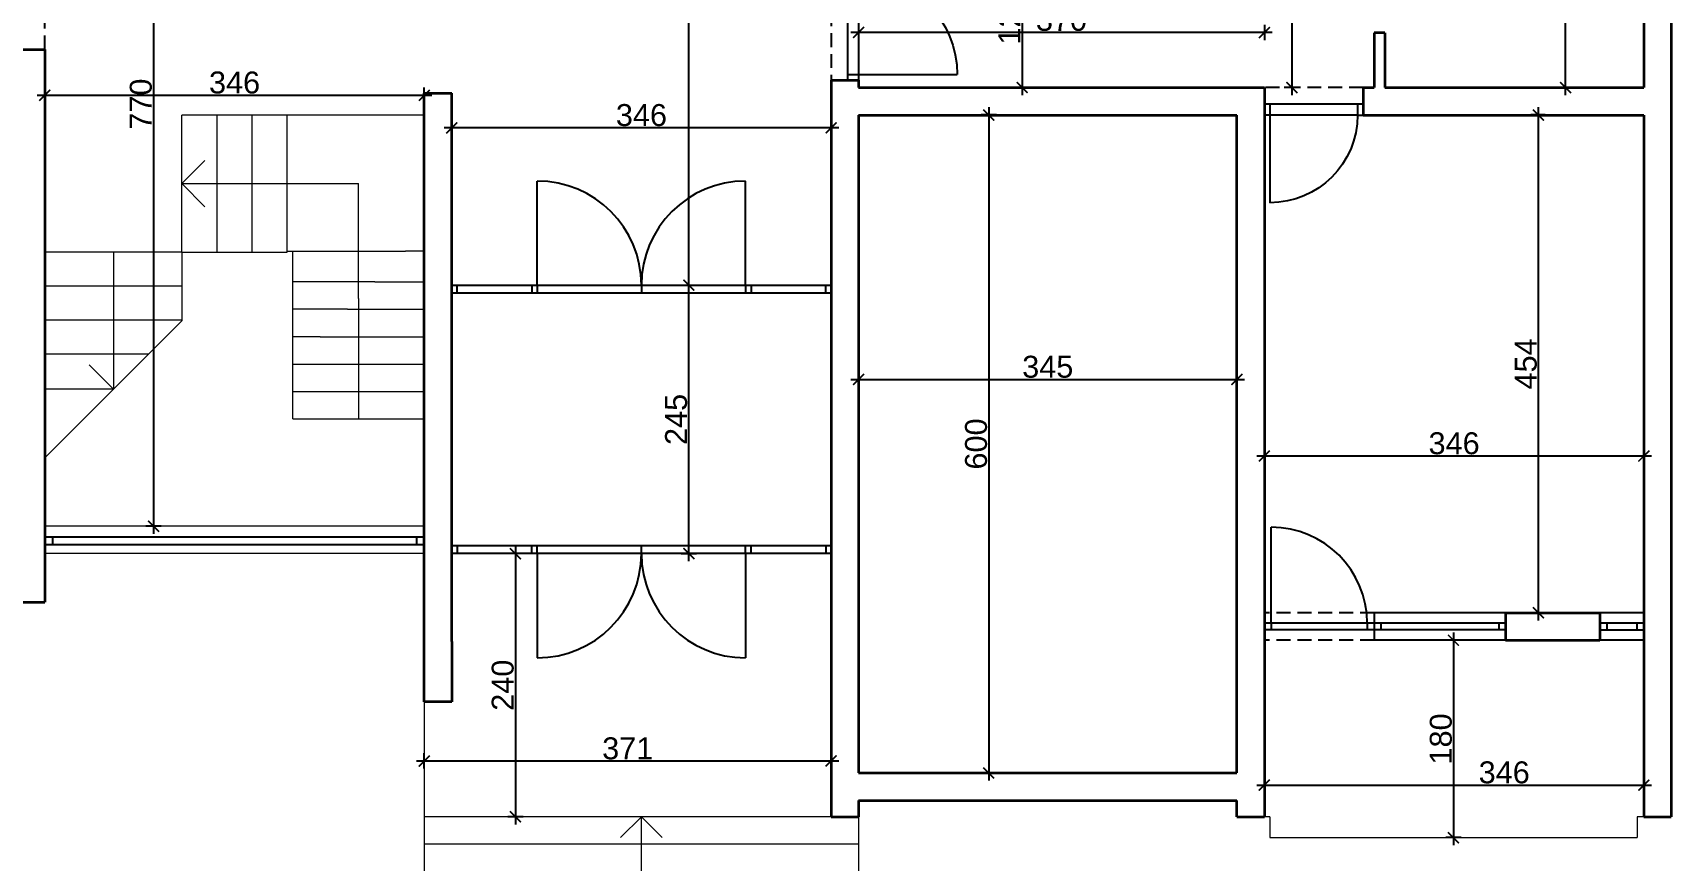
# Model space of a CAD drawing. Header units: centimetres. Extents: x 642232439 to 646206409, y 502891828 to 503284195.
# Drawn here: x 646181554 to 646183048, y 503275426 to 503276182 of the extents above; entities that cross this region are included whole.
import ezdxf

# ---------------------------------------------------------------- set-up
doc = ezdxf.new("R2010")
doc.units = ezdxf.units.CM
doc.header["$PDMODE"] = 35
doc.header["$PDSIZE"] = 0.1
doc.linetypes.add('HIDDENX2', pattern=[19.05, 12.7, -6.35])
for name, color, linetype, lineweight in [('TP_01 - 0.35', 1, 'Continuous', 35), ('TP_07 - 0.20', 7, 'Continuous', 20), ('TP_08 - 0.10', 8, 'Continuous', 9)]:
    doc.layers.add(name, color=color, linetype=linetype, lineweight=lineweight)
for name, color, linetype in [('TP_Hidden', 8, 'HIDDENX2'), ('TP_Kotiranje', 3, 'Continuous'), ('TP_Otvori', 8, 'Continuous'), ('TP_Otvori.block', 8, 'Continuous')]:
    doc.layers.add(name, color=color, linetype=linetype)
doc.styles.get("Standard").update_dxf_attribs({"font": 'arial.ttf'})
doc.dimstyles.new('Radni', dxfattribs={"dimtxt": 20, "dimasz": 10, "dimexe": 7, "dimexo": 7, "dimgap": 1.25, "dimtad": 1, "dimdec": 1, "dimrnd": 0.5, "dimdsep": 46, "dimtxsty": 'Standard', "dimblk": 'ARCHTICK', "dimcen": 10, "dimdle": 7, "dimclrd": 256, "dimclre": 256, "dimadec": 1, "dimazin": 0, "dimtm": 1e-09, "dimtfac": 1, "dimtdec": 1, "dimtix": 1, "dimtmove": 0, "dimatfit": 0, "dimfxl": 7, "dimfxlon": 1, "dimarcsym": 0})

# ---------------------------------------------------------------- blocks, each defined once
blk = doc.blocks.new('*U527')
at = {"layer": 'TP_01 - 0.35'}
for p, q in [((0, 0), (0, -30)), ((48, 0), (48, -30))]:
    blk.add_line(p, q, dxfattribs=at)
at = {"layer": 'TP_Otvori'}
for p, q in [((0, 0), (48, 0)), ((0, -11.3), (48, -11.3)), ((7.5, -11.3), (7.5, -18.8)), ((40.5, -11.3), (40.5, -18.8)), ((0, -18.8), (48, -18.8)), ((0, -30), (48, -30))]:
    blk.add_line(p, q, dxfattribs=at)
blk = doc.blocks.new('*U525')
at = {"layer": 'TP_Otvori'}
for p, q in [((5, 0), (5, 90)), ((5, 0), (0, 0)), ((95, 0), (5, 0)), ((5, -10), (5, 0)), ((95, -10), (95, 0)), ((95, 0), (100, 0)), ((100, -10), (0, -10))]:
    blk.add_line(p, q, dxfattribs=at)
blk.add_arc((5, 0), 90, 0, 90, dxfattribs=at)
blk = doc.blocks.new('*U523')
at = {"layer": 'TP_Otvori'}
for p, q in [((5, 0), (5, 80)), ((5, 0), (0, 0)), ((85, 0), (5, 0)), ((5, -10), (5, 0)), ((85, -10), (85, 0)), ((85, 0), (90, 0)), ((90, -10), (0, -10))]:
    blk.add_line(p, q, dxfattribs=at)
blk.add_arc((5, 0), 80, 0, 90, dxfattribs=at)
blk = doc.blocks.new('_ArchTick')
at = {"color": 0, "linetype": 'ByBlock', "const_width": 0.15}
blk.add_lwpolyline([(-0.5, -0.5), (0.5, 0.5)], dxfattribs=at)
blk = doc.blocks.new('*D187')
at = {"layer": 'Defpoints', "color": 0, "transparency": 16777216}
for p in [(646181910.6, 503276124.8), (646181564.6, 503275982.3), (646181910.6, 503275982.3)]:
    blk.add_point(p, dxfattribs=at)
at = {"layer": 'TP_Kotiranje', "lineweight": -2, "transparency": 16777216}
for p, q in [((646181564.6, 503276117.8), (646181564.6, 503276131.8)), ((646181910.6, 503276117.8), (646181910.6, 503276131.8)), ((646181557.6, 503276124.8), (646181917.6, 503276124.8))]:
    blk.add_line(p, q, dxfattribs=at)
at = {"layer": 'TP_Kotiranje', "lineweight": -2, "transparency": 16777216, "xscale": 10, "yscale": 10, "zscale": 10, "rotation": 180}
blk.add_blockref('_ArchTick', (646181564.6, 503276124.8), dxfattribs=at)
at = {"layer": 'TP_Kotiranje', "lineweight": -2, "transparency": 16777216, "xscale": 10, "yscale": 10, "zscale": 10}
blk.add_blockref('_ArchTick', (646181910.6, 503276124.8), dxfattribs=at)
at = {"layer": 'TP_Kotiranje', "color": 0, "transparency": 16777216, "insert": (646181737.6, 503276136.3), "char_height": 20, "attachment_point": 5}
blk.add_mtext('346', dxfattribs=at)
blk = doc.blocks.new('*D188')
at = {"layer": 'Defpoints', "color": 0, "transparency": 16777216}
for p in [(646181687.6, 503276501.6), (646181663.7, 503275731.8), (646181687.6, 503275731.8)]:
    blk.add_point(p, dxfattribs=at)
at = {"layer": 'TP_Kotiranje', "lineweight": -2, "transparency": 16777216}
for p, q in [((646181663.7, 503276508.6), (646181663.7, 503275724.8)), ((646181670.7, 503276501.6), (646181656.7, 503276501.6)), ((646181670.7, 503275731.8), (646181656.7, 503275731.8))]:
    blk.add_line(p, q, dxfattribs=at)
at = {"layer": 'TP_Kotiranje', "lineweight": -2, "transparency": 16777216, "xscale": 10, "yscale": 10, "zscale": 10}
for p, rotation in [((646181663.7, 503276501.6), 90), ((646181663.7, 503275731.8), 270)]:
    blk.add_blockref('_ArchTick', p, dxfattribs=dict(at, rotation=rotation))
at = {"layer": 'TP_Kotiranje', "color": 0, "transparency": 16777216, "insert": (646181652.2, 503276116.7), "char_height": 20, "attachment_point": 5, "rotation": 90}
blk.add_mtext('770', dxfattribs=at)
blk = doc.blocks.new('*D189')
at = {"layer": 'Defpoints', "color": 0, "transparency": 16777216}
for p in [(646182108.6, 503275951.6), (646182151.8, 503275951.6), (646182108.6, 503275706.8)]:
    blk.add_point(p, dxfattribs=at)
at = {"layer": 'TP_Kotiranje', "lineweight": -2, "transparency": 16777216}
for p, q in [((646182144.8, 503275951.6), (646182158.8, 503275951.6)), ((646182151.8, 503275699.8), (646182151.8, 503275958.6)), ((646182144.8, 503275706.8), (646182158.8, 503275706.8))]:
    blk.add_line(p, q, dxfattribs=at)
at = {"layer": 'TP_Kotiranje', "lineweight": -2, "transparency": 16777216, "xscale": 10, "yscale": 10, "zscale": 10}
for p, rotation in [((646182151.8, 503275951.6), 90), ((646182151.8, 503275706.8), 270)]:
    blk.add_blockref('_ArchTick', p, dxfattribs=dict(at, rotation=rotation))
at = {"layer": 'TP_Kotiranje', "color": 0, "transparency": 16777216, "insert": (646182140.3, 503275829.2), "char_height": 20, "attachment_point": 5, "rotation": 90}
blk.add_mtext('245', dxfattribs=at)
blk = doc.blocks.new('*D190')
at = {"layer": 'Defpoints', "color": 0, "transparency": 16777216}
for p in [(646182151.8, 503276501.6), (646182151.8, 503276501.6), (646182151.8, 503275951.6)]:
    blk.add_point(p, dxfattribs=at)
at = {"layer": 'TP_Kotiranje', "lineweight": -2, "transparency": 16777216}
for p, q in [((646182151.8, 503275944.6), (646182151.8, 503276508.6)), ((646182151.8, 503276501.6), (646182144.8, 503276501.6)), ((646182151.8, 503275951.6), (646182158.8, 503275951.6))]:
    blk.add_line(p, q, dxfattribs=at)
at = {"layer": 'TP_Kotiranje', "lineweight": -2, "transparency": 16777216, "xscale": 10, "yscale": 10, "zscale": 10}
for p, rotation in [((646182151.8, 503276501.6), 90), ((646182151.8, 503275951.6), 270)]:
    blk.add_blockref('_ArchTick', p, dxfattribs=dict(at, rotation=rotation))
at = {"layer": 'TP_Kotiranje', "color": 0, "transparency": 16777216, "insert": (646182140.3, 503276226.6), "char_height": 20, "attachment_point": 5, "rotation": 90}
blk.add_mtext('550', dxfattribs=at)
blk = doc.blocks.new('*D191')
at = {"layer": 'Defpoints', "color": 0, "transparency": 16777216}
for p in [(646182281.6, 503276138.6), (646181935.6, 503276126.6), (646181935.6, 503276095.1)]:
    blk.add_point(p, dxfattribs=at)
at = {"layer": 'TP_Kotiranje', "lineweight": -2, "transparency": 16777216}
for p, q in [((646181935.6, 503276102.1), (646181935.6, 503276088.1)), ((646182281.6, 503276102.1), (646182281.6, 503276088.1)), ((646182288.6, 503276095.1), (646181928.6, 503276095.1))]:
    blk.add_line(p, q, dxfattribs=at)
at = {"layer": 'TP_Kotiranje', "lineweight": -2, "transparency": 16777216, "xscale": 10, "yscale": 10, "zscale": 10, "rotation": 180}
blk.add_blockref('_ArchTick', (646181935.6, 503276095.1), dxfattribs=at)
at = {"layer": 'TP_Kotiranje', "lineweight": -2, "transparency": 16777216, "xscale": 10, "yscale": 10, "zscale": 10}
blk.add_blockref('_ArchTick', (646182281.6, 503276095.1), dxfattribs=at)
at = {"layer": 'TP_Kotiranje', "color": 0, "transparency": 16777216, "insert": (646182108.6, 503276106.6), "char_height": 20, "attachment_point": 5}
blk.add_mtext('346', dxfattribs=at)
blk = doc.blocks.new('*D192')
at = {"layer": 'Defpoints', "color": 0, "transparency": 16777216}
for p in [(646182651.6, 503275865.6), (646182306.6, 503275806.8), (646182651.6, 503275806.8)]:
    blk.add_point(p, dxfattribs=at)
at = {"layer": 'TP_Kotiranje', "lineweight": -2, "transparency": 16777216}
for p, q in [((646182299.6, 503275865.6), (646182658.6, 503275865.6)), ((646182306.6, 503275858.6), (646182306.6, 503275872.6)), ((646182651.6, 503275858.6), (646182651.6, 503275872.6))]:
    blk.add_line(p, q, dxfattribs=at)
at = {"layer": 'TP_Kotiranje', "lineweight": -2, "transparency": 16777216, "xscale": 10, "yscale": 10, "zscale": 10, "rotation": 180}
blk.add_blockref('_ArchTick', (646182306.6, 503275865.6), dxfattribs=at)
at = {"layer": 'TP_Kotiranje', "lineweight": -2, "transparency": 16777216, "xscale": 10, "yscale": 10, "zscale": 10}
blk.add_blockref('_ArchTick', (646182651.6, 503275865.6), dxfattribs=at)
at = {"layer": 'TP_Kotiranje', "color": 0, "transparency": 16777216, "insert": (646182479.1, 503275877.1), "char_height": 20, "attachment_point": 5}
blk.add_mtext('345', dxfattribs=at)
blk = doc.blocks.new('*D193')
at = {"layer": 'Defpoints', "color": 0, "transparency": 16777216}
for p in [(646182479.1, 503276106.8), (646182425.3, 503275506.8), (646182479.1, 503275506.8)]:
    blk.add_point(p, dxfattribs=at)
at = {"layer": 'TP_Kotiranje', "lineweight": -2, "transparency": 16777216}
for p, q in [((646182432.3, 503276106.8), (646182418.3, 503276106.8)), ((646182425.3, 503276113.8), (646182425.3, 503275499.8)), ((646182432.3, 503275506.8), (646182418.3, 503275506.8))]:
    blk.add_line(p, q, dxfattribs=at)
at = {"layer": 'TP_Kotiranje', "lineweight": -2, "transparency": 16777216, "xscale": 10, "yscale": 10, "zscale": 10}
for p, rotation in [((646182425.3, 503276106.8), 90), ((646182425.3, 503275506.8), 270)]:
    blk.add_blockref('_ArchTick', p, dxfattribs=dict(at, rotation=rotation))
at = {"layer": 'TP_Kotiranje', "color": 0, "transparency": 16777216, "insert": (646182413.8, 503275806.8), "char_height": 20, "attachment_point": 5, "rotation": 90}
blk.add_mtext('600', dxfattribs=at)
blk = doc.blocks.new('*D194')
at = {"layer": 'Defpoints', "color": 0, "transparency": 16777216}
for p in [(646182926.5, 503276106.8), (646182939.6, 503276106.8), (646182939.6, 503275652.8)]:
    blk.add_point(p, dxfattribs=at)
at = {"layer": 'TP_Kotiranje', "lineweight": -2, "transparency": 16777216}
for p, q in [((646182932.6, 503276106.8), (646182919.5, 503276106.8)), ((646182926.5, 503275645.8), (646182926.5, 503276113.8)), ((646182932.6, 503275652.8), (646182919.5, 503275652.8))]:
    blk.add_line(p, q, dxfattribs=at)
at = {"layer": 'TP_Kotiranje', "lineweight": -2, "transparency": 16777216, "xscale": 10, "yscale": 10, "zscale": 10}
for p, rotation in [((646182926.5, 503276106.8), 90), ((646182926.5, 503275652.8), 270)]:
    blk.add_blockref('_ArchTick', p, dxfattribs=dict(at, rotation=rotation))
at = {"layer": 'TP_Kotiranje', "color": 0, "transparency": 16777216, "insert": (646182915.1, 503275879.8), "char_height": 20, "attachment_point": 5, "rotation": 90}
blk.add_mtext('454', dxfattribs=at)
blk = doc.blocks.new('*D195')
at = {"layer": 'Defpoints', "color": 0, "transparency": 16777216}
for p in [(646182676.6, 503275795.8), (646182676.6, 503275786.8), (646183022.6, 503275786.8)]:
    blk.add_point(p, dxfattribs=at)
at = {"layer": 'TP_Kotiranje', "lineweight": -2, "transparency": 16777216}
for p, q in [((646182676.6, 503275793.8), (646182676.6, 503275802.8)), ((646183022.6, 503275793.8), (646183022.6, 503275802.8)), ((646183029.6, 503275795.8), (646182669.6, 503275795.8))]:
    blk.add_line(p, q, dxfattribs=at)
at = {"layer": 'TP_Kotiranje', "lineweight": -2, "transparency": 16777216, "xscale": 10, "yscale": 10, "zscale": 10, "rotation": 180}
blk.add_blockref('_ArchTick', (646182676.6, 503275795.8), dxfattribs=at)
at = {"layer": 'TP_Kotiranje', "lineweight": -2, "transparency": 16777216, "xscale": 10, "yscale": 10, "zscale": 10}
blk.add_blockref('_ArchTick', (646183022.6, 503275795.8), dxfattribs=at)
at = {"layer": 'TP_Kotiranje', "color": 0, "transparency": 16777216, "insert": (646182849.6, 503275807.3), "char_height": 20, "attachment_point": 5}
blk.add_mtext('346', dxfattribs=at)
blk = doc.blocks.new('*D196')
at = {"layer": 'Defpoints', "color": 0, "transparency": 16777216}
for p in [(646182904.6, 503276431.8), (646182951.2, 503276431.8), (646182904.6, 503276131.8)]:
    blk.add_point(p, dxfattribs=at)
at = {"layer": 'TP_Kotiranje', "lineweight": -2, "transparency": 16777216}
for p, q in [((646182944.2, 503276431.8), (646182958.2, 503276431.8)), ((646182951.2, 503276124.8), (646182951.2, 503276438.8)), ((646182944.2, 503276131.8), (646182958.2, 503276131.8))]:
    blk.add_line(p, q, dxfattribs=at)
at = {"layer": 'TP_Kotiranje', "lineweight": -2, "transparency": 16777216, "xscale": 10, "yscale": 10, "zscale": 10}
for p, rotation in [((646182951.2, 503276431.8), 90), ((646182951.2, 503276131.8), 270)]:
    blk.add_blockref('_ArchTick', p, dxfattribs=dict(at, rotation=rotation))
at = {"layer": 'TP_Kotiranje', "color": 0, "transparency": 16777216, "insert": (646182939.7, 503276281.8), "char_height": 20, "attachment_point": 5, "rotation": 90}
blk.add_mtext('300', dxfattribs=at)
blk = doc.blocks.new('*D236')
at = {"layer": 'Defpoints', "color": 0, "transparency": 16777216}
for p in [(646182721.6, 503276431.8), (646182701.7, 503276131.8), (646182721.6, 503276131.8)]:
    blk.add_point(p, dxfattribs=at)
at = {"layer": 'TP_Kotiranje', "lineweight": -2, "transparency": 16777216}
for p, q in [((646182708.7, 503276431.8), (646182694.7, 503276431.8)), ((646182701.7, 503276438.8), (646182701.7, 503276124.8)), ((646182708.7, 503276131.8), (646182694.7, 503276131.8))]:
    blk.add_line(p, q, dxfattribs=at)
at = {"layer": 'TP_Kotiranje', "lineweight": -2, "transparency": 16777216, "xscale": 10, "yscale": 10, "zscale": 10}
for p, rotation in [((646182701.7, 503276431.8), 90), ((646182701.7, 503276131.8), 270)]:
    blk.add_blockref('_ArchTick', p, dxfattribs=dict(at, rotation=rotation))
at = {"layer": 'TP_Kotiranje', "color": 0, "transparency": 16777216, "insert": (646182690.2, 503276229.2), "char_height": 20, "attachment_point": 5, "rotation": 90}
blk.add_mtext('300', dxfattribs=at)
blk = doc.blocks.new('*D237')
at = {"layer": 'Defpoints', "color": 0, "transparency": 16777216}
for p in [(646182457.6, 503276256.8), (646182455.7, 503276131.8), (646182457.6, 503276131.8)]:
    blk.add_point(p, dxfattribs=at)
at = {"layer": 'TP_Kotiranje', "lineweight": -2, "transparency": 16777216}
for p, q in [((646182455.7, 503276256.8), (646182448.7, 503276256.8)), ((646182455.7, 503276263.8), (646182455.7, 503276124.8)), ((646182455.7, 503276131.8), (646182448.7, 503276131.8))]:
    blk.add_line(p, q, dxfattribs=at)
at = {"layer": 'TP_Kotiranje', "lineweight": -2, "transparency": 16777216, "xscale": 10, "yscale": 10, "zscale": 10}
for p, rotation in [((646182455.7, 503276256.8), 90), ((646182455.7, 503276131.8), 270)]:
    blk.add_blockref('_ArchTick', p, dxfattribs=dict(at, rotation=rotation))
at = {"layer": 'TP_Kotiranje', "color": 0, "transparency": 16777216, "insert": (646182444.2, 503276194.3), "char_height": 20, "attachment_point": 5, "rotation": 90}
blk.add_mtext('125', dxfattribs=at)
blk = doc.blocks.new('*D238')
at = {"layer": 'Defpoints', "color": 0, "transparency": 16777216}
for p in [(646182676.6, 503276261.8), (646182306.6, 503276238.6), (646182306.6, 503276182)]:
    blk.add_point(p, dxfattribs=at)
at = {"layer": 'TP_Kotiranje', "lineweight": -2, "transparency": 16777216}
for p, q in [((646182683.6, 503276182), (646182299.6, 503276182)), ((646182306.6, 503276189), (646182306.6, 503276175)), ((646182676.6, 503276189), (646182676.6, 503276175))]:
    blk.add_line(p, q, dxfattribs=at)
at = {"layer": 'TP_Kotiranje', "lineweight": -2, "transparency": 16777216, "xscale": 10, "yscale": 10, "zscale": 10, "rotation": 180}
blk.add_blockref('_ArchTick', (646182306.6, 503276182), dxfattribs=at)
at = {"layer": 'TP_Kotiranje', "lineweight": -2, "transparency": 16777216, "xscale": 10, "yscale": 10, "zscale": 10}
blk.add_blockref('_ArchTick', (646182676.6, 503276182), dxfattribs=at)
at = {"layer": 'TP_Kotiranje', "color": 0, "transparency": 16777216, "insert": (646182491.6, 503276193.4), "char_height": 20, "attachment_point": 5}
blk.add_mtext('370', dxfattribs=at)
blk = doc.blocks.new('*D249')
at = {"layer": 'Defpoints', "color": 0, "transparency": 16777216}
for p in [(646182108.6, 503275706.8), (646181993.7, 503275466.8), (646182096.1, 503275466.8)]:
    blk.add_point(p, dxfattribs=at)
at = {"layer": 'TP_Kotiranje', "lineweight": -2, "transparency": 16777216}
for p, q in [((646181993.7, 503275713.8), (646181993.7, 503275459.8)), ((646182000.7, 503275706.8), (646181986.7, 503275706.8)), ((646182000.7, 503275466.8), (646181986.7, 503275466.8))]:
    blk.add_line(p, q, dxfattribs=at)
at = {"layer": 'TP_Kotiranje', "lineweight": -2, "transparency": 16777216, "xscale": 10, "yscale": 10, "zscale": 10}
for p, rotation in [((646181993.7, 503275706.8), 90), ((646181993.7, 503275466.8), 270)]:
    blk.add_blockref('_ArchTick', p, dxfattribs=dict(at, rotation=rotation))
at = {"layer": 'TP_Kotiranje', "color": 0, "transparency": 16777216, "insert": (646181982.2, 503275586.8), "char_height": 20, "attachment_point": 5, "rotation": 90}
blk.add_mtext('240', dxfattribs=at)
blk = doc.blocks.new('*D250')
at = {"layer": 'Defpoints', "color": 0, "transparency": 16777216}
for p in [(646182281.6, 503275517.7), (646181910.6, 503275466.8), (646182281.6, 503275466.8)]:
    blk.add_point(p, dxfattribs=at)
at = {"layer": 'TP_Kotiranje', "lineweight": -2, "transparency": 16777216}
for p, q in [((646181910.6, 503275510.7), (646181910.6, 503275524.7)), ((646182281.6, 503275510.7), (646182281.6, 503275524.7)), ((646181903.6, 503275517.7), (646182288.6, 503275517.7))]:
    blk.add_line(p, q, dxfattribs=at)
at = {"layer": 'TP_Kotiranje', "lineweight": -2, "transparency": 16777216, "xscale": 10, "yscale": 10, "zscale": 10, "rotation": 180}
blk.add_blockref('_ArchTick', (646181910.6, 503275517.7), dxfattribs=at)
at = {"layer": 'TP_Kotiranje', "lineweight": -2, "transparency": 16777216, "xscale": 10, "yscale": 10, "zscale": 10}
blk.add_blockref('_ArchTick', (646182281.6, 503275517.7), dxfattribs=at)
at = {"layer": 'TP_Kotiranje', "color": 0, "transparency": 16777216, "insert": (646182096.1, 503275529.1), "char_height": 20, "attachment_point": 5}
blk.add_mtext('371', dxfattribs=at)
blk = doc.blocks.new('*D252')
at = {"layer": 'Defpoints', "color": 0, "transparency": 16777216}
for p in [(646182939.6, 503275627.8), (646182849, 503275447.8), (646182939.6, 503275447.8)]:
    blk.add_point(p, dxfattribs=at)
at = {"layer": 'TP_Kotiranje', "lineweight": -2, "transparency": 16777216}
for p, q in [((646182856, 503275627.8), (646182842, 503275627.8)), ((646182849, 503275634.8), (646182849, 503275440.8)), ((646182856, 503275447.8), (646182842, 503275447.8))]:
    blk.add_line(p, q, dxfattribs=at)
at = {"layer": 'TP_Kotiranje', "lineweight": -2, "transparency": 16777216, "xscale": 10, "yscale": 10, "zscale": 10}
for p, rotation in [((646182849, 503275627.8), 90), ((646182849, 503275447.8), 270)]:
    blk.add_blockref('_ArchTick', p, dxfattribs=dict(at, rotation=rotation))
at = {"layer": 'TP_Kotiranje', "color": 0, "transparency": 16777216, "insert": (646182837.6, 503275537.8), "char_height": 20, "attachment_point": 5, "rotation": 90}
blk.add_mtext('180', dxfattribs=at)
blk = doc.blocks.new('*D253')
at = {"layer": 'Defpoints', "color": 0, "transparency": 16777216}
for p in [(646183022.6, 503275495.7), (646182676.6, 503275473.7), (646183022.6, 503275473.7)]:
    blk.add_point(p, dxfattribs=at)
at = {"layer": 'TP_Kotiranje', "lineweight": -2, "transparency": 16777216}
for p, q in [((646182669.6, 503275495.7), (646183029.6, 503275495.7)), ((646182676.6, 503275488.7), (646182676.6, 503275502.7)), ((646183022.6, 503275488.7), (646183022.6, 503275502.7))]:
    blk.add_line(p, q, dxfattribs=at)
at = {"layer": 'TP_Kotiranje', "lineweight": -2, "transparency": 16777216, "xscale": 10, "yscale": 10, "zscale": 10, "rotation": 180}
blk.add_blockref('_ArchTick', (646182676.6, 503275495.7), dxfattribs=at)
at = {"layer": 'TP_Kotiranje', "lineweight": -2, "transparency": 16777216, "xscale": 10, "yscale": 10, "zscale": 10}
blk.add_blockref('_ArchTick', (646183022.6, 503275495.7), dxfattribs=at)
at = {"layer": 'TP_Kotiranje', "color": 0, "transparency": 16777216, "insert": (646182895.3, 503275507.2), "char_height": 20, "attachment_point": 5}
blk.add_mtext('346', dxfattribs=at)

msp = doc.modelspace()

# ---------------------------------------------------------------- linework, layer by layer
at = {"layer": 'TP_01 - 0.35'}
for p, q in [((646183022.61, 503276356.79), (646183022.61, 503276131.79)), ((646183047.61, 503276356.79), (646183047.61, 503275466.79)), ((646182776.61, 503276181.79), (646182776.61, 503276131.79)), ((646182786.61, 503276181.79), (646182776.61, 503276181.79)), ((646182786.61, 503276181.79), (646182786.61, 503276131.79)), ((646181539.61, 503276166.59), (646181564.61, 503276166.59)), ((646181564.61, 503276166.59), (646181564.61, 503275662.59)), ((646182281.61, 503276138.59), (646182281.61, 503275466.79)), ((646182281.61, 503276138.59), (646182306.61, 503276138.59)), ((646182306.61, 503276138.59), (646182306.61, 503276131.79)), ((646182306.61, 503276131.79), (646182651.61, 503276131.79)), ((646182651.61, 503276131.79), (646182676.61, 503276131.79)), ((646182676.61, 503276131.79), (646182676.61, 503275466.79)), ((646182766.61, 503276131.79), (646182766.61, 503276106.79)), ((646182766.61, 503276131.79), (646182776.61, 503276131.79)), ((646182786.61, 503276131.79), (646183022.61, 503276131.79)), ((646181910.61, 503276126.59), (646181935.61, 503276126.59)), ((646181910.61, 503275571.79), (646181910.61, 503276126.59)), ((646181935.61, 503275626.79), (646181935.61, 503276126.59)), ((646182306.61, 503276106.79), (646182306.61, 503275506.79)), ((646182306.61, 503276106.79), (646182651.61, 503276106.79)), ((646182651.61, 503275506.79), (646182651.61, 503276106.79)), ((646182766.61, 503276106.79), (646183022.61, 503276106.79)), ((646183022.61, 503276106.79), (646183022.61, 503275466.79)), ((646181539.61, 503275662.59), (646181564.61, 503275662.59)), ((646182896.61, 503275652.79), (646182896.61, 503275627.79)), ((646182896.61, 503275652.79), (646182982.61, 503275652.79)), ((646182982.61, 503275652.79), (646182982.61, 503275627.79)), ((646181935.61, 503275626.79), (646181935.61, 503275571.79)), ((646182896.61, 503275627.79), (646182982.61, 503275627.79)), ((646181935.61, 503275571.79), (646181910.61, 503275571.79)), ((646182306.61, 503275506.79), (646182651.61, 503275506.79)), ((646182306.61, 503275481.79), (646182306.61, 503275466.79)), ((646182306.61, 503275481.79), (646182651.61, 503275481.79)), ((646182651.61, 503275466.79), (646182651.61, 503275481.79)), ((646182281.61, 503275466.79), (646182306.61, 503275466.79)), ((646182651.61, 503275466.79), (646182676.61, 503275466.79)), ((646183022.61, 503275466.79), (646183047.61, 503275466.79))]:
    msp.add_line(p, q, dxfattribs=at)
at = {"layer": 'TP_07 - 0.20'}
for p, q in [((646181910.61, 503276106.79), (646181689.61, 503276106.79)), ((646181689.61, 503275981.59), (646181689.61, 503276106.79)), ((646181689.61, 503275981.59), (646181564.61, 503275981.59)), ((646181627.11, 503275981.59), (646181627.11, 503275856.69)), ((646181689.61, 503275981.59), (646181689.61, 503275919.19)), ((646181689.61, 503275950.59), (646181564.61, 503275950.59)), ((646181689.61, 503275919.59), (646181564.61, 503275919.59)), ((646181689.61, 503275919.19), (646181564.61, 503275794.19)), ((646181659.01, 503275888.59), (646181564.61, 503275888.59)), ((646181627.11, 503275856.79), (646181604.89, 503275879)), ((646181627.21, 503275856.79), (646181564.61, 503275856.79)), ((646181910.61, 503275731.79), (646181564.61, 503275731.79)), ((646181910.61, 503275706.79), (646181564.61, 503275706.79)), ((646181910.61, 503275571.79), (646181910.61, 503275171.79)), ((646182281.61, 503275466.79), (646181910.61, 503275466.79)), ((646182108.61, 503275466.79), (646182089.65, 503275447.83)), ((646182108.61, 503275171.79), (646182108.61, 503275466.79)), ((646182108.61, 503275466.79), (646182127.56, 503275447.83)), ((646182306.61, 503275466.79), (646182306.61, 503275171.79)), ((646182681.61, 503275466.79), (646182676.61, 503275466.79)), ((646182681.61, 503275466.79), (646182681.61, 503275447.79)), ((646183016.61, 503275466.79), (646183016.61, 503275447.79)), ((646183022.61, 503275466.79), (646183016.61, 503275466.79)), ((646182681.61, 503275447.79), (646183016.61, 503275447.79)), ((646182306.61, 503275441.79), (646181910.61, 503275441.79))]:
    msp.add_line(p, q, dxfattribs=at)
at = {"layer": 'TP_08 - 0.10'}
for p, q in [((646181721.61, 503275981.59), (646181721.61, 503276106.79)), ((646181753.61, 503275981.59), (646181753.61, 503276106.79)), ((646181785.61, 503275981.59), (646181785.61, 503276106.79)), ((646181689.61, 503276044.19), (646181710.6, 503276065.18)), ((646181689.61, 503276044.19), (646181850.61, 503276044.19)), ((646181689.61, 503276044.19), (646181710.6, 503276023.19)), ((646181850.61, 503275939.59), (646181850.61, 503276044.19)), ((646181689.61, 503275981.59), (646181785.61, 503275981.59)), ((646181785.61, 503275982.59), (646181893.61, 503275982.59)), ((646181790.61, 503275829.59), (646181790.61, 503275982.59)), ((646181910.61, 503275982.59), (646181893.61, 503275982.59)), ((646181865.61, 503275954.59), (646181790.61, 503275954.59)), ((646181865.61, 503275954.59), (646181910.61, 503275954.59)), ((646181850.61, 503275939.59), (646181850.61, 503275829.59)), ((646181840.61, 503275929.59), (646181790.61, 503275929.59)), ((646181840.61, 503275929.59), (646181910.61, 503275929.59)), ((646181815.61, 503275904.59), (646181790.61, 503275904.59)), ((646181815.61, 503275904.59), (646181910.61, 503275904.59)), ((646181790.61, 503275879.59), (646181910.61, 503275879.59)), ((646181790.61, 503275854.59), (646181910.61, 503275854.59)), ((646181790.61, 503275829.59), (646181910.61, 503275829.59))]:
    msp.add_line(p, q, dxfattribs=at)
at = {"layer": 'TP_Hidden'}
for p, q in [((646181564.61, 503276166.59), (646181564.61, 503276266.59)), ((646182281.61, 503276238.59), (646182281.61, 503276138.59)), ((646182766.61, 503276131.79), (646182676.61, 503276131.79)), ((646182776.61, 503275652.79), (646182676.61, 503275652.79)), ((646182776.61, 503275627.79), (646182676.61, 503275627.79))]:
    msp.add_line(p, q, dxfattribs=at)
at = {"layer": 'TP_Otvori'}
for p, q in [((646182013.61, 503275951.59), (646182013.61, 503276046.59)), ((646182203.61, 503275951.59), (646182203.61, 503276046.59)), ((646181935.61, 503275951.59), (646182281.61, 503275951.59)), ((646181940.61, 503275944.59), (646181940.61, 503275951.59)), ((646182008.61, 503275951.59), (646182008.61, 503275944.59)), ((646182013.61, 503275951.59), (646182013.61, 503275944.59)), ((646182108.61, 503275951.59), (646182108.61, 503275944.59)), ((646182203.61, 503275951.59), (646182203.61, 503275944.59)), ((646182208.61, 503275951.59), (646182208.61, 503275944.59)), ((646182276.61, 503275944.59), (646182276.61, 503275951.59)), ((646181935.61, 503275944.59), (646182281.61, 503275944.59)), ((646182682.86, 503275643.41), (646182682.86, 503275730.91)), ((646181910.61, 503275721.79), (646181564.61, 503275721.79)), ((646181910.61, 503275714.79), (646181564.61, 503275714.79)), ((646181571.61, 503275721.79), (646181571.61, 503275714.79)), ((646181903.61, 503275721.79), (646181903.61, 503275714.79)), ((646182281.61, 503275713.79), (646181935.61, 503275713.79)), ((646181940.61, 503275713.79), (646181940.61, 503275706.79)), ((646182008.61, 503275706.79), (646182008.61, 503275713.79)), ((646182013.61, 503275706.79), (646182013.61, 503275713.79)), ((646182108.61, 503275706.79), (646182108.61, 503275713.79)), ((646182203.61, 503275706.79), (646182203.61, 503275713.79)), ((646182208.61, 503275706.79), (646182208.61, 503275713.79)), ((646182276.61, 503275713.79), (646182276.61, 503275706.79)), ((646182281.61, 503275706.79), (646181935.61, 503275706.79)), ((646182013.61, 503275706.79), (646182013.61, 503275611.79)), ((646182203.61, 503275706.79), (646182203.61, 503275611.79)), ((646182776.61, 503275652.79), (646182776.61, 503275627.79)), ((646182896.61, 503275652.79), (646182776.61, 503275652.79)), ((646182776.61, 503275643.41), (646182676.61, 503275643.41)), ((646182682.86, 503275643.41), (646182682.86, 503275637.16)), ((646182770.36, 503275643.41), (646182770.36, 503275637.16)), ((646182896.61, 503275643.41), (646182776.61, 503275643.41)), ((646182782.86, 503275643.41), (646182782.86, 503275637.16)), ((646182890.36, 503275643.41), (646182890.36, 503275637.16)), ((646182776.61, 503275637.16), (646182676.61, 503275637.16)), ((646182896.61, 503275637.16), (646182776.61, 503275637.16)), ((646182896.61, 503275627.79), (646182776.61, 503275627.79))]:
    msp.add_line(p, q, dxfattribs=at)
for centre, radius, start, end in [((646182013.61, 503275951.59), 95, 0, 90), ((646182203.61, 503275951.59), 95, 90, 180), ((646182682.86, 503275643.41), 87.5, 0, 90), ((646182013.61, 503275706.79), 95, 270, 0), ((646182203.61, 503275706.79), 95, 180, 270)]:
    msp.add_arc(centre, radius, start, end, dxfattribs=at)

# ---------------------------------------------------------------- block references
at = {"layer": 'TP_Otvori.block', "xscale": -1}
for name, p, rotation in [('*U525', (646182306.61, 503276138.59), 270), ('*U523', (646182676.61, 503276106.79), 180)]:
    msp.add_blockref(name, p, dxfattribs=dict(at, rotation=rotation))
at = {"layer": 'TP_Otvori.block', "xscale": -0.8333333856529689, "yscale": 0.8333333856529689, "zscale": 0.8333333856529689}
msp.add_blockref('*U527', (646183022.61, 503275652.79), dxfattribs=at)

# ---------------------------------------------------------------- dimensions: what is measured, and where the dimension line sits
at = {"layer": 'TP_Kotiranje'}
for base, p1, p2, picture, middle in [((646181663.71, 503275731.79), (646181687.61, 503276501.59), (646181687.61, 503275731.79), '*D188', (646181652.24, 503276116.69)), ((646182151.8, 503276501.59), (646182151.8, 503275951.59), (646182151.8, 503276501.59), '*D190', (646182140.34, 503276226.59)), ((646182455.71, 503276131.79), (646182457.61, 503276256.79), (646182457.61, 503276131.79), '*D237', (646182444.25, 503276194.29)), ((646182425.31, 503275506.79), (646182479.11, 503276106.79), (646182479.11, 503275506.79), '*D193', (646182413.85, 503275806.79)), ((646182926.5, 503276106.79), (646182939.61, 503275652.79), (646182939.61, 503276106.79), '*D194', (646182915.08, 503275879.79)), ((646182151.8, 503275951.59), (646182108.61, 503275706.79), (646182108.61, 503275951.59), '*D189', (646182140.34, 503275829.19)), ((646181993.68, 503275466.79), (646182108.61, 503275706.79), (646182096.11, 503275466.79), '*D249', (646181982.22, 503275586.79)), ((646182849.02, 503275447.79), (646182939.61, 503275627.79), (646182939.61, 503275447.79), '*D252', (646182837.56, 503275537.79))]:
    dim = msp.add_linear_dim(base=base, p1=p1, p2=p2, angle=90, dimstyle='Radni', dxfattribs=at)
    dim.commit()
    dim.dimension.update_dxf_attribs({"geometry": picture, "text_midpoint": middle})
for base, p1, p2, picture, middle in [((646182701.67, 503276131.79), (646182721.61, 503276431.79), (646182721.61, 503276131.79), '*D236', (646182701.67, 503276229.17)), ((646182951.2, 503276431.79), (646182904.61, 503276131.79), (646182904.61, 503276431.79), '*D196', (646182951.2, 503276281.79))]:
    dim = msp.add_linear_dim(base=base, p1=p1, p2=p2, angle=90, dimstyle='Radni', dxfattribs=at)
    dim.commit()
    dim.dimension.update_dxf_attribs({"geometry": picture, "text_midpoint": middle, "dimtype": 160})
for base, p1, p2, picture, middle in [((646182306.61, 503276181.97), (646182676.61, 503276261.79), (646182306.61, 503276238.59), '*D238', (646182491.61, 503276193.44)), ((646181910.61, 503276124.81), (646181564.61, 503275982.34), (646181910.61, 503275982.34), '*D187', (646181737.61, 503276136.28)), ((646181935.61, 503276095.09), (646182281.61, 503276138.59), (646181935.61, 503276126.59), '*D191', (646182108.61, 503276106.56)), ((646182651.61, 503275865.64), (646182306.61, 503275806.79), (646182651.61, 503275806.79), '*D192', (646182479.11, 503275877.1)), ((646182676.61, 503275795.81), (646183022.61, 503275786.79), (646182676.61, 503275786.79), '*D195', (646182849.61, 503275807.28)), ((646182281.61, 503275517.66), (646181910.61, 503275466.79), (646182281.61, 503275466.79), '*D250', (646182096.11, 503275529.13))]:
    dim = msp.add_linear_dim(base=base, p1=p1, p2=p2, dimstyle='Radni', dxfattribs=at)
    dim.commit()
    dim.dimension.update_dxf_attribs({"geometry": picture, "text_midpoint": middle})
dim = msp.add_linear_dim(base=(646183022.61, 503275495.71), p1=(646182676.61, 503275473.68), p2=(646183022.61, 503275473.68), dimstyle='Radni', dxfattribs=at)
dim.commit()
dim.dimension.update_dxf_attribs({"geometry": '*D253', "text_midpoint": (646182895.28, 503275495.71), "dimtype": 160})

doc.saveas('drawing.dxf')
